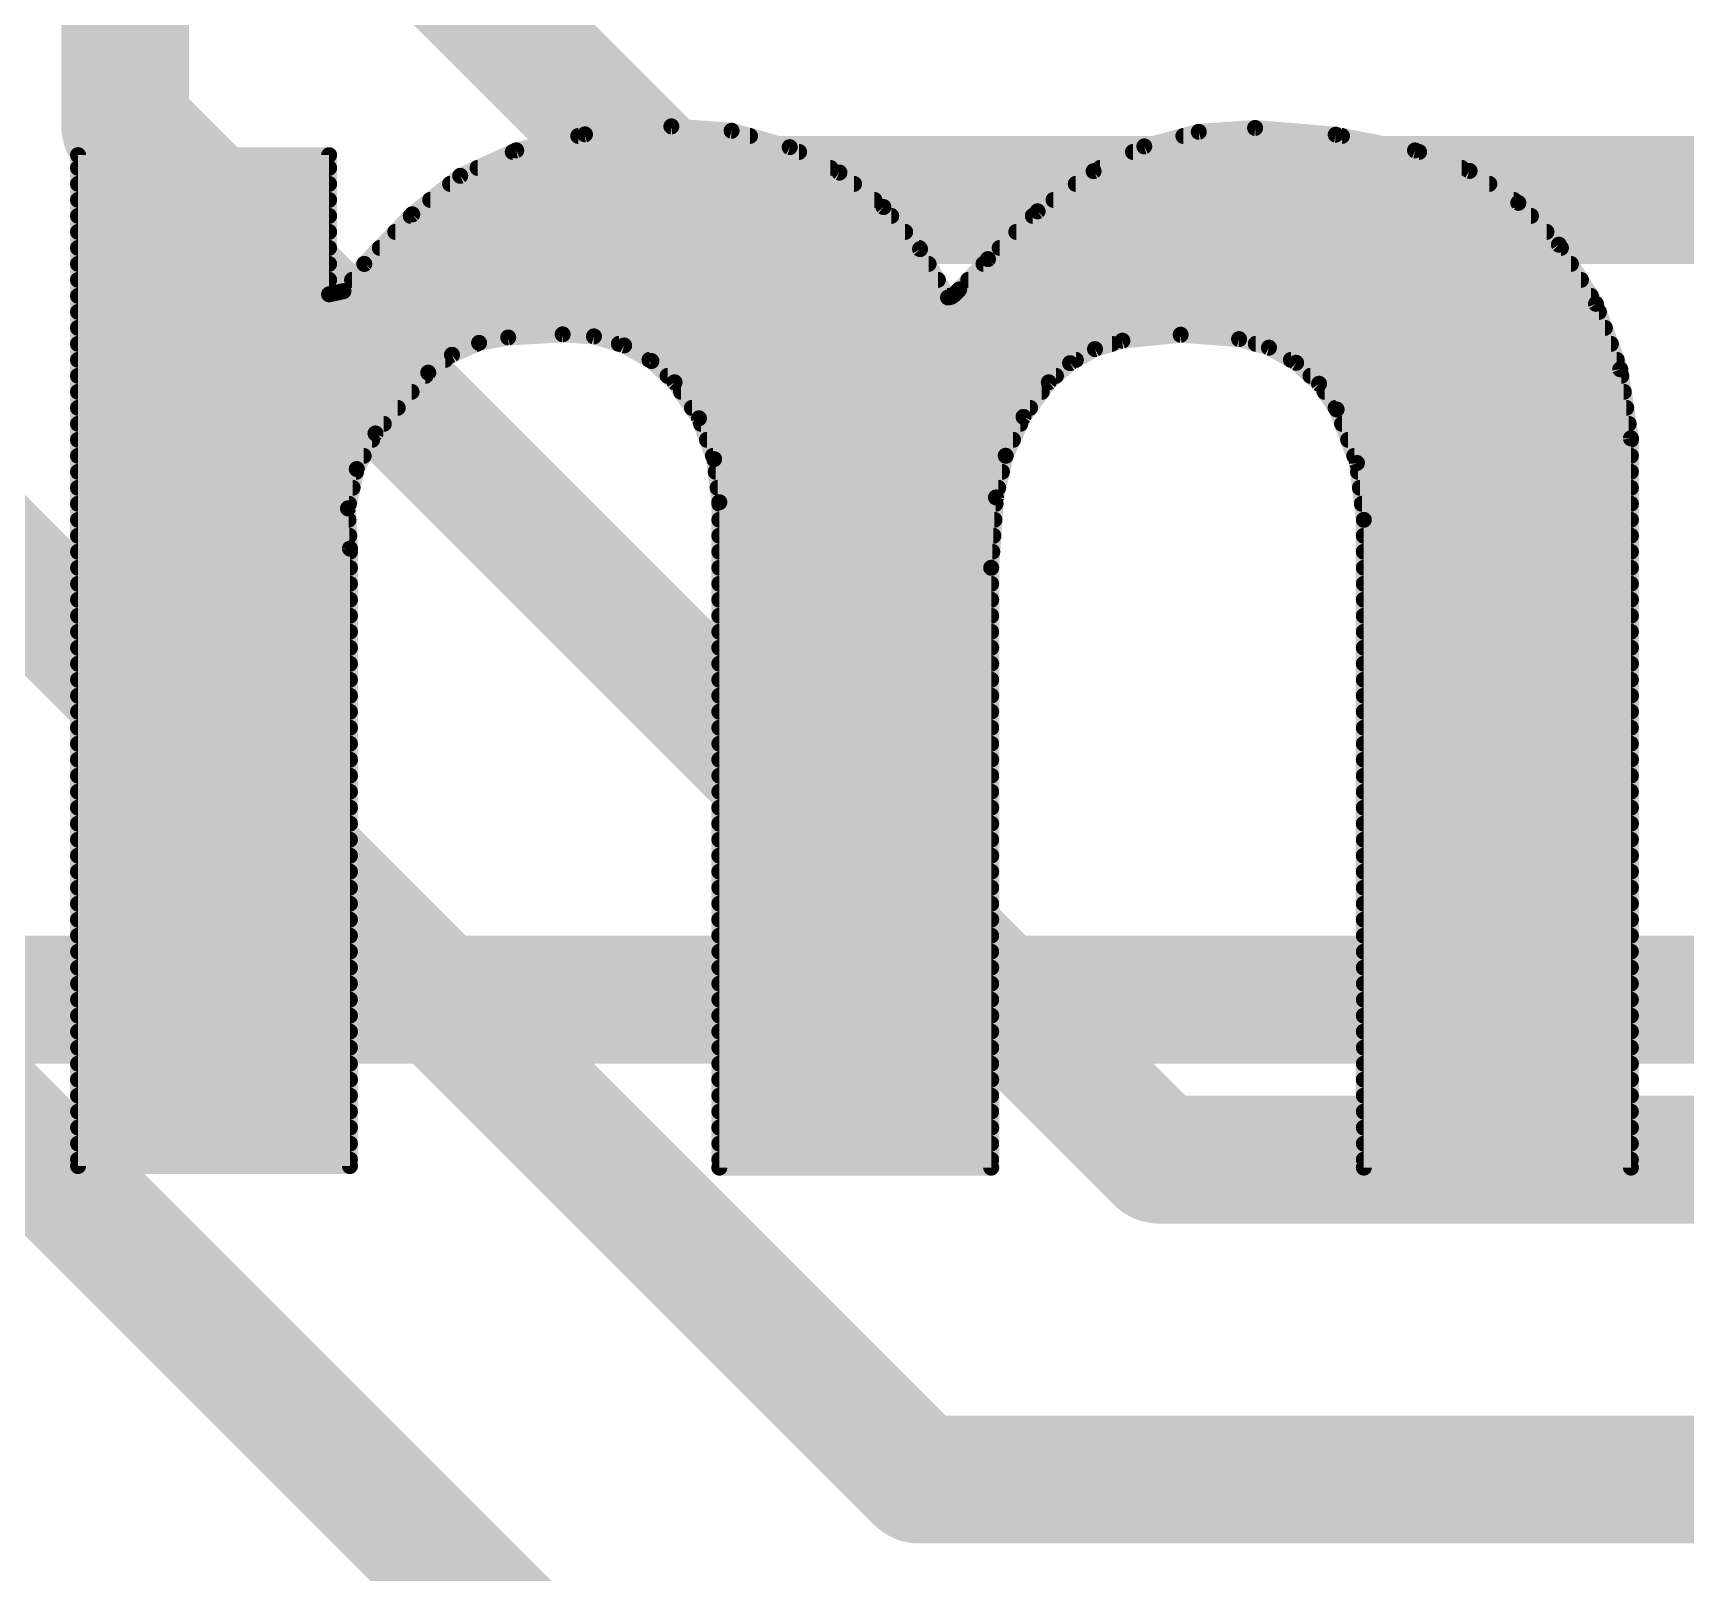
# Model space of a CAD drawing. Extents: x -25 to 82, y -26 to 60.
# Drawn here: x 21.834 to 24.459, y 1.63 to 4.075 of the extents above; entities that cross this region are included whole.
import ezdxf

# ---------------------------------------------------------------- set-up
doc = ezdxf.new("R2010")
doc.units = 0
for name, color, linetype in [('1', 12, 'CONTINUOUS'), ('16', 132, 'CONTINUOUS'), ('21', 53, 'CONTINUOUS')]:
    doc.layers.add(name, color=color, linetype=linetype)

msp = doc.modelspace()

# ---------------------------------------------------------------- linework, layer by layer
at = {"layer": '1', "const_width": 0.2032}
for points in [[(21.9798, 4.9779), (21.9798, 3.9282)], [(22.3798, 4.2902), (22.86, 3.81)], [(23.622, 2.286), (21.9798, 3.9282)], [(22.86, 3.81), (25.185, 3.81)], [(21.5798, 3.4392), (23.241, 1.778)], [(21.1798, 2.9502), (22.86, 1.27)], [(23.622, 2.286), (44.196, 2.286)], [(23.241, 1.778), (46.228, 1.778)]]:
    msp.add_lwpolyline(points, dxfattribs=at)
at = {"layer": '1', "const_width": 0.1016}
for points in [[(22.0158, 3.9641, 1), (21.9439, 3.8922)], [(21.929, 3.9282, 1), (22.0306, 3.9282)], [(22.86, 3.8608, 1), (22.86, 3.7592)], [(22.8241, 3.7741, 1), (22.8959, 3.8459)], [(23.622, 2.3368, 1), (23.622, 2.2352)], [(23.5861, 2.2501, 1), (23.6579, 2.3219)], [(23.241, 1.8288, 1), (23.241, 1.7272)], [(23.2051, 1.7421, 1), (23.2769, 1.8139)]]:
    msp.add_lwpolyline(points, format="xyb", dxfattribs=at)
at = {"layer": '16', "const_width": 0.2032}
msp.add_lwpolyline([(33.02, 2.54), (10.16, 2.54)], dxfattribs=at)
at = {"layer": '21', "const_width": 0.0254}
for points in [[(22.7101, 3.9141), (22.8473, 3.9268)], [(22.8473, 3.9268), (22.943, 3.9199)], [(22.6009, 3.8887), (22.7101, 3.9141)], [(22.6994, 3.9116), (22.9722, 3.9116)], [(22.943, 3.9199), (23.0353, 3.8938)], [(23.5984, 3.895), (23.685, 3.9182)], [(23.6605, 3.9116), (23.9124, 3.9116)], [(23.685, 3.9182), (23.7744, 3.9243)], [(23.7744, 3.9243), (23.9024, 3.9136)], [(23.9024, 3.9136), (24.0284, 3.8887)], [(21.905, 2.2758), (21.905, 3.8811)], [(21.905, 3.8811), (22.3037, 3.8811)], [(22.3037, 3.8811), (22.3037, 3.6601)], [(22.512, 3.8483), (22.6009, 3.8887)], [(22.5954, 3.8862), (23.0502, 3.8862)], [(23.0353, 3.8938), (23.1143, 3.8535)], [(23.5179, 3.8557), (23.5984, 3.895)], [(23.5804, 3.8862), (24.035, 3.8862)], [(24.0284, 3.8887), (24.115, 3.856)], [(21.905, 3.8608), (22.3037, 3.8608)], [(22.4358, 3.7871), (22.512, 3.8483)], [(22.5395, 3.8608), (23.0999, 3.8608)], [(23.1143, 3.8535), (23.1842, 3.7988)], [(23.429, 3.7919), (23.5179, 3.8557)], [(23.5283, 3.8608), (24.1024, 3.8608)], [(24.115, 3.856), (24.1925, 3.8053)], [(21.905, 3.8354), (22.3037, 3.8354)], [(22.4959, 3.8354), (23.1374, 3.8354)], [(23.4896, 3.8354), (24.1465, 3.8354)], [(21.905, 3.81), (22.3037, 3.81)], [(22.4643, 3.81), (23.1699, 3.81)], [(23.1842, 3.7988), (23.2423, 3.7319)], [(23.4542, 3.81), (24.1853, 3.81)], [(24.1925, 3.8053), (24.257, 3.7389)], [(21.905, 3.7846), (22.3037, 3.7846)], [(22.3596, 3.7084), (22.4358, 3.7871)], [(22.4334, 3.7846), (23.1965, 3.7846)], [(23.3502, 3.716), (23.429, 3.7919)], [(23.4214, 3.7846), (24.2126, 3.7846)], [(21.905, 3.7592), (22.3037, 3.7592)], [(22.4088, 3.7592), (23.2186, 3.7592)], [(23.3951, 3.7592), (24.2373, 3.7592)], [(21.905, 3.7338), (22.3037, 3.7338)], [(22.3842, 3.7338), (23.2407, 3.7338)], [(23.2423, 3.7319), (23.2867, 3.6551)], [(23.3045, 3.6678), (23.3502, 3.716)], [(23.3687, 3.7338), (24.2602, 3.7338)], [(24.257, 3.7389), (24.3158, 3.645)], [(21.905, 3.7084), (22.3037, 3.7084)], [(22.3266, 3.6652), (22.3596, 3.7084)], [(22.3596, 3.7084), (23.2559, 3.7084)], [(23.343, 3.7084), (24.2761, 3.7084)], [(21.905, 3.683), (22.3037, 3.683)], [(22.3037, 3.6601), (22.3266, 3.6652)], [(22.3402, 3.683), (23.2706, 3.683)], [(23.2954, 3.6587), (23.3045, 3.6678)], [(23.3189, 3.683), (24.292, 3.683)], [(21.905, 3.6576), (23.2853, 3.6576)], [(23.2867, 3.6551), (23.2914, 3.656)], [(23.2914, 3.656), (23.2954, 3.6587)], [(23.2938, 3.6576), (24.3079, 3.6576)], [(24.3158, 3.645), (24.3545, 3.5411)], [(21.905, 3.6322), (24.3206, 3.6322)], [(21.905, 3.6068), (24.33, 3.6068)], [(22.5882, 3.5916), (22.5419, 3.5829)], [(22.6746, 3.5966), (22.5882, 3.5916)], [(22.7244, 3.5933), (22.6746, 3.5966)], [(22.7723, 3.5789), (22.7244, 3.5933)], [(23.5636, 3.5865), (23.5201, 3.5732)], [(23.6562, 3.596), (23.5636, 3.5865)], [(23.749, 3.589), (23.6562, 3.596)], [(23.7965, 3.5755), (23.749, 3.589)], [(21.905, 3.5814), (22.5384, 3.5814)], [(22.4988, 3.564), (22.4612, 3.5357)], [(22.5419, 3.5829), (22.4988, 3.564)], [(22.764, 3.5814), (23.547, 3.5814)], [(22.8156, 3.5542), (22.7723, 3.5789)], [(23.5201, 3.5732), (23.4805, 3.5508)], [(23.7756, 3.5814), (24.3395, 3.5814)], [(23.8396, 3.5514), (23.7965, 3.5755)], [(21.905, 3.556), (22.4882, 3.556)], [(22.4612, 3.5357), (22.3774, 3.4392)], [(22.8125, 3.556), (23.4898, 3.556)], [(22.8524, 3.5204), (22.8156, 3.5542)], [(23.4805, 3.5508), (23.4467, 3.5204)], [(23.8313, 3.556), (24.3489, 3.556)], [(23.8761, 3.5181), (23.8396, 3.5514)], [(24.3545, 3.5411), (24.3713, 3.4315)], [(21.905, 3.5306), (22.4568, 3.5306)], [(21.905, 3.5052), (22.4347, 3.5052)], [(22.8413, 3.5306), (23.4581, 3.5306)], [(22.8911, 3.4632), (22.8524, 3.5204)], [(22.8627, 3.5052), (23.4356, 3.5052)], [(23.4467, 3.5204), (23.4066, 3.4655)], [(23.8624, 3.5306), (24.3561, 3.5306)], [(23.9039, 3.4773), (23.8761, 3.5181)], [(23.8849, 3.5052), (24.36, 3.5052)], [(21.905, 3.4798), (22.4127, 3.4798)], [(22.8799, 3.4798), (23.4171, 3.4798)], [(23.9022, 3.4798), (24.3639, 3.4798)], [(21.905, 3.4544), (22.3906, 3.4544)], [(22.9153, 3.3985), (22.8911, 3.4632)], [(22.8944, 3.4544), (23.4015, 3.4544)], [(23.4066, 3.4655), (23.3783, 3.4038)], [(23.9361, 3.3923), (23.9039, 3.4773)], [(23.9126, 3.4544), (24.3678, 3.4544)], [(21.905, 3.429), (22.372, 3.429)], [(22.3774, 3.4392), (22.3476, 3.3826)], [(22.9039, 3.429), (23.3899, 3.429)], [(23.9222, 3.429), (24.3713, 3.429)], [(24.3713, 3.4315), (24.3713, 2.2733)], [(21.905, 3.4036), (22.3586, 3.4036)], [(22.9134, 3.4036), (23.3783, 3.4036)], [(23.3783, 3.4038), (23.3629, 3.3376)], [(23.9319, 3.4036), (24.3713, 3.4036)], [(21.905, 3.3782), (22.3466, 3.3782)], [(22.3476, 3.3826), (22.3337, 3.3202)], [(22.9235, 3.3299), (22.9153, 3.3985)], [(22.9177, 3.3782), (23.3724, 3.3782)], [(23.9471, 3.302), (23.9361, 3.3923)], [(23.9379, 3.3782), (24.3713, 3.3782)], [(21.905, 3.3528), (22.341, 3.3528)], [(22.9208, 3.3528), (23.3664, 3.3528)], [(23.9409, 3.3528), (24.3713, 3.3528)], [(21.905, 3.3274), (22.3353, 3.3274)], [(22.9235, 2.2733), (22.9235, 3.3299)], [(22.9235, 3.3274), (23.3622, 3.3274)], [(23.3629, 3.3376), (23.3553, 3.2258)], [(23.944, 3.3274), (24.3713, 3.3274)], [(21.905, 3.302), (22.3346, 3.302)], [(22.3337, 3.3202), (22.3368, 3.2563)], [(22.9235, 3.302), (23.3605, 3.302)], [(23.9471, 2.2733), (23.9471, 3.302)], [(23.9471, 3.302), (24.3713, 3.302)], [(21.905, 3.2766), (22.3358, 3.2766)], [(22.9235, 3.2766), (23.3588, 3.2766)], [(23.9471, 3.2766), (24.3713, 3.2766)], [(21.905, 3.2512), (22.3368, 3.2512)], [(22.3368, 3.2563), (22.3368, 2.2758)], [(22.9235, 3.2512), (23.357, 3.2512)], [(23.9471, 3.2512), (24.3713, 3.2512)], [(21.905, 3.2258), (22.3368, 3.2258)], [(22.9235, 3.2258), (23.3553, 3.2258)], [(23.3553, 3.2258), (23.3553, 2.2733)], [(23.9471, 3.2258), (24.3713, 3.2258)], [(21.905, 3.2004), (22.3368, 3.2004)], [(22.9235, 3.2004), (23.3553, 3.2004)], [(23.9471, 3.2004), (24.3713, 3.2004)], [(21.905, 3.175), (22.3368, 3.175)], [(22.9235, 3.175), (23.3553, 3.175)], [(23.9471, 3.175), (24.3713, 3.175)], [(21.905, 3.1496), (22.3368, 3.1496)], [(22.9235, 3.1496), (23.3553, 3.1496)], [(23.9471, 3.1496), (24.3713, 3.1496)], [(21.905, 3.1242), (22.3368, 3.1242)], [(22.9235, 3.1242), (23.3553, 3.1242)], [(23.9471, 3.1242), (24.3713, 3.1242)], [(21.905, 3.0988), (22.3368, 3.0988)], [(22.9235, 3.0988), (23.3553, 3.0988)], [(23.9471, 3.0988), (24.3713, 3.0988)], [(21.905, 3.0734), (22.3368, 3.0734)], [(22.9235, 3.0734), (23.3553, 3.0734)], [(23.9471, 3.0734), (24.3713, 3.0734)], [(21.905, 3.048), (22.3368, 3.048)], [(22.9235, 3.048), (23.3553, 3.048)], [(23.9471, 3.048), (24.3713, 3.048)], [(21.905, 3.0226), (22.3368, 3.0226)], [(22.9235, 3.0226), (23.3553, 3.0226)], [(23.9471, 3.0226), (24.3713, 3.0226)], [(21.905, 2.9972), (22.3368, 2.9972)], [(22.9235, 2.9972), (23.3553, 2.9972)], [(23.9471, 2.9972), (24.3713, 2.9972)], [(21.905, 2.9718), (22.3368, 2.9718)], [(22.9235, 2.9718), (23.3553, 2.9718)], [(23.9471, 2.9718), (24.3713, 2.9718)], [(21.905, 2.9464), (22.3368, 2.9464)], [(22.9235, 2.9464), (23.3553, 2.9464)], [(23.9471, 2.9464), (24.3713, 2.9464)], [(21.905, 2.921), (22.3368, 2.921)], [(22.9235, 2.921), (23.3553, 2.921)], [(23.9471, 2.921), (24.3713, 2.921)], [(21.905, 2.8956), (22.3368, 2.8956)], [(22.9235, 2.8956), (23.3553, 2.8956)], [(23.9471, 2.8956), (24.3713, 2.8956)], [(21.905, 2.8702), (22.3368, 2.8702)], [(22.9235, 2.8702), (23.3553, 2.8702)], [(23.9471, 2.8702), (24.3713, 2.8702)], [(21.905, 2.8448), (22.3368, 2.8448)], [(22.9235, 2.8448), (23.3553, 2.8448)], [(23.9471, 2.8448), (24.3713, 2.8448)], [(21.905, 2.8194), (22.3368, 2.8194)], [(22.9235, 2.8194), (23.3553, 2.8194)], [(23.9471, 2.8194), (24.3713, 2.8194)], [(21.905, 2.794), (22.3368, 2.794)], [(22.9235, 2.794), (23.3553, 2.794)], [(23.9471, 2.794), (24.3713, 2.794)], [(21.905, 2.7686), (22.3368, 2.7686)], [(22.9235, 2.7686), (23.3553, 2.7686)], [(23.9471, 2.7686), (24.3713, 2.7686)], [(21.905, 2.7432), (22.3368, 2.7432)], [(21.905, 2.7178), (22.3368, 2.7178)], [(22.9235, 2.7432), (23.3553, 2.7432)], [(22.9235, 2.7178), (23.3553, 2.7178)], [(23.9471, 2.7432), (24.3713, 2.7432)], [(23.9471, 2.7178), (24.3713, 2.7178)], [(21.905, 2.6924), (22.3368, 2.6924)], [(22.9235, 2.6924), (23.3553, 2.6924)], [(23.9471, 2.6924), (24.3713, 2.6924)], [(21.905, 2.667), (22.3368, 2.667)], [(22.9235, 2.667), (23.3553, 2.667)], [(23.9471, 2.667), (24.3713, 2.667)], [(21.905, 2.6416), (22.3368, 2.6416)], [(22.9235, 2.6416), (23.3553, 2.6416)], [(23.9471, 2.6416), (24.3713, 2.6416)], [(21.905, 2.6162), (22.3368, 2.6162)], [(22.9235, 2.6162), (23.3553, 2.6162)], [(23.9471, 2.6162), (24.3713, 2.6162)], [(21.905, 2.5908), (22.3368, 2.5908)], [(22.9235, 2.5908), (23.3553, 2.5908)], [(23.9471, 2.5908), (24.3713, 2.5908)], [(21.905, 2.5654), (22.3368, 2.5654)], [(22.9235, 2.5654), (23.3553, 2.5654)], [(23.9471, 2.5654), (24.3713, 2.5654)], [(21.905, 2.54), (22.3368, 2.54)], [(22.9235, 2.54), (23.3553, 2.54)], [(23.9471, 2.54), (24.3713, 2.54)], [(21.905, 2.5146), (22.3368, 2.5146)], [(22.9235, 2.5146), (23.3553, 2.5146)], [(23.9471, 2.5146), (24.3713, 2.5146)], [(21.905, 2.4892), (22.3368, 2.4892)], [(22.9235, 2.4892), (23.3553, 2.4892)], [(23.9471, 2.4892), (24.3713, 2.4892)], [(21.905, 2.4638), (22.3368, 2.4638)], [(22.9235, 2.4638), (23.3553, 2.4638)], [(23.9471, 2.4638), (24.3713, 2.4638)], [(21.905, 2.4384), (22.3368, 2.4384)], [(22.9235, 2.4384), (23.3553, 2.4384)], [(23.9471, 2.4384), (24.3713, 2.4384)], [(21.905, 2.413), (22.3368, 2.413)], [(22.9235, 2.413), (23.3553, 2.413)], [(23.9471, 2.413), (24.3713, 2.413)], [(21.905, 2.3876), (22.3368, 2.3876)], [(22.9235, 2.3876), (23.3553, 2.3876)], [(23.9471, 2.3876), (24.3713, 2.3876)], [(21.905, 2.3622), (22.3368, 2.3622)], [(22.9235, 2.3622), (23.3553, 2.3622)], [(23.9471, 2.3622), (24.3713, 2.3622)], [(21.905, 2.3368), (22.3368, 2.3368)], [(22.9235, 2.3368), (23.3553, 2.3368)], [(23.9471, 2.3368), (24.3713, 2.3368)], [(21.905, 2.3114), (22.3368, 2.3114)], [(22.9235, 2.3114), (23.3553, 2.3114)], [(23.9471, 2.3114), (24.3713, 2.3114)], [(21.905, 2.286), (22.3368, 2.286)], [(22.3368, 2.2758), (21.905, 2.2758)], [(22.9235, 2.286), (23.3553, 2.286)], [(23.3553, 2.2733), (22.9235, 2.2733)], [(23.9471, 2.286), (24.3713, 2.286)], [(24.3713, 2.2733), (23.9471, 2.2733)]]:
    msp.add_lwpolyline(points, dxfattribs=at)
at = {"layer": '21', "const_width": 0.0127}
for points in [[(22.8478, 3.9331, 1), (22.8468, 3.9205)], [(22.8479, 3.9205, 1), (22.8467, 3.9331)], [(22.6994, 3.9179, 1), (22.6994, 3.9053)], [(22.7095, 3.9204, 1), (22.7107, 3.9078)], [(22.7115, 3.9079, 1), (22.7087, 3.9203)], [(22.9447, 3.926, 1), (22.9413, 3.9137)], [(22.9425, 3.9135, 1), (22.9434, 3.9262)], [(22.9722, 3.9053, 1), (22.9722, 3.9179)], [(23.6605, 3.9179, 1), (23.6605, 3.9053)], [(23.6846, 3.9245, 1), (23.6854, 3.9118)], [(23.6866, 3.912, 1), (23.6834, 3.9243)], [(23.7749, 3.9306, 1), (23.7739, 3.918)], [(23.7748, 3.918, 1), (23.774, 3.9306)], [(23.9036, 3.9198, 1), (23.9012, 3.9074)], [(23.9019, 3.9073, 1), (23.9029, 3.9199)], [(23.9124, 3.9053, 1), (23.9124, 3.9179)], [(21.9114, 3.8811, 1), (21.8986, 3.8811)], [(21.905, 3.8874, 1), (21.905, 3.8748)], [(22.3101, 3.8811, 1), (22.2974, 3.8811)], [(22.3037, 3.8748, 1), (22.3037, 3.8874)], [(22.5954, 3.8925, 1), (22.5954, 3.8799)], [(22.5995, 3.8949, 1), (22.6023, 3.8825)], [(22.6035, 3.8829, 1), (22.5983, 3.8945)], [(23.0382, 3.8995, 1), (23.0324, 3.8881)], [(23.0336, 3.8877, 1), (23.037, 3.8999)], [(23.0502, 3.8799, 1), (23.0502, 3.8925)], [(23.5804, 3.8925, 1), (23.5804, 3.8799)], [(23.5968, 3.9011, 1), (23.6001, 3.8889)], [(23.6012, 3.8893, 1), (23.5956, 3.9007)], [(24.0306, 3.8946, 1), (24.0262, 3.8828)], [(24.0272, 3.8825, 1), (24.0296, 3.8949)], [(24.035, 3.8799, 1), (24.035, 3.8925)], [(21.905, 3.8672, 1), (21.905, 3.8545)], [(22.3037, 3.8545, 1), (22.3037, 3.8672)], [(22.5093, 3.854, 1), (22.5146, 3.8425)], [(22.5159, 3.8433, 1), (22.508, 3.8532)], [(22.5395, 3.8672, 1), (22.5395, 3.8545)], [(23.0999, 3.8545, 1), (23.0999, 3.8672)], [(23.1182, 3.8585, 1), (23.1104, 3.8485)], [(23.1114, 3.8478, 1), (23.1172, 3.8591)], [(23.5151, 3.8614, 1), (23.5207, 3.85)], [(23.5216, 3.8505, 1), (23.5142, 3.8609)], [(23.5283, 3.8672, 1), (23.5283, 3.8545)], [(24.1024, 3.8545, 1), (24.1024, 3.8672)], [(24.1185, 3.8614, 1), (24.1116, 3.8507)], [(24.1128, 3.8501, 1), (24.1173, 3.862)], [(21.905, 3.8418, 1), (21.905, 3.8291)], [(22.3037, 3.8291, 1), (22.3037, 3.8418)], [(22.4959, 3.8418, 1), (22.4959, 3.8291)], [(23.1374, 3.8291, 1), (23.1374, 3.8418)], [(23.4896, 3.8418, 1), (23.4896, 3.8291)], [(24.1465, 3.8291, 1), (24.1465, 3.8418)], [(21.905, 3.8163, 1), (21.905, 3.8037)], [(22.3037, 3.8037, 1), (22.3037, 3.8163)], [(22.4643, 3.8163, 1), (22.4643, 3.8037)], [(23.1699, 3.8037, 1), (23.1699, 3.8163)], [(23.1889, 3.803, 1), (23.1794, 3.7947)], [(23.1802, 3.7938, 1), (23.1881, 3.8038)], [(23.4542, 3.8163, 1), (23.4542, 3.8037)], [(24.1853, 3.8037, 1), (24.1853, 3.8163)], [(24.197, 3.8097, 1), (24.1879, 3.8009)], [(24.189, 3.8, 1), (24.196, 3.8106)], [(21.905, 3.791, 1), (21.905, 3.7783)], [(22.3037, 3.7783, 1), (22.3037, 3.791)], [(22.4334, 3.791, 1), (22.4334, 3.7783)], [(22.4318, 3.7921, 1), (22.4398, 3.7821)], [(22.4404, 3.7827, 1), (22.4312, 3.7915)], [(23.1965, 3.7783, 1), (23.1965, 3.791)], [(23.4214, 3.791, 1), (23.4214, 3.7783)], [(23.4253, 3.7971, 1), (23.4327, 3.7867)], [(23.4334, 3.7873, 1), (23.4246, 3.7965)], [(24.2126, 3.7783, 1), (24.2126, 3.791)], [(21.905, 3.7656, 1), (21.905, 3.7529)], [(22.3037, 3.7529, 1), (22.3037, 3.7656)], [(22.4088, 3.7656, 1), (22.4088, 3.7529)], [(23.2186, 3.7529, 1), (23.2186, 3.7656)], [(23.3951, 3.7656, 1), (23.3951, 3.7529)], [(24.2373, 3.7529, 1), (24.2373, 3.7656)], [(21.905, 3.7401, 1), (21.905, 3.7275)], [(22.3037, 3.7275, 1), (22.3037, 3.7401)], [(22.3842, 3.7401, 1), (22.3842, 3.7275)], [(23.2478, 3.7351, 1), (23.2368, 3.7287)], [(23.2375, 3.7277, 1), (23.2471, 3.7361)], [(23.2407, 3.7275, 1), (23.2407, 3.7401)], [(23.3548, 3.7116, 1), (23.3456, 3.7204)], [(23.3687, 3.7401, 1), (23.3687, 3.7275)], [(24.2624, 3.7423, 1), (24.2516, 3.7355)], [(24.2524, 3.7345, 1), (24.2616, 3.7433)], [(24.2602, 3.7275, 1), (24.2602, 3.7401)], [(21.905, 3.7147, 1), (21.905, 3.7021)], [(22.3037, 3.7021, 1), (22.3037, 3.7147)], [(22.3596, 3.7147, 1), (22.3596, 3.7021)], [(22.355, 3.7128, 1), (22.3642, 3.704)], [(22.3646, 3.7045, 1), (22.3546, 3.7123)], [(23.2559, 3.7021, 1), (23.2559, 3.7147)], [(23.343, 3.7147, 1), (23.343, 3.7021)], [(23.3458, 3.7206, 1), (23.3546, 3.7114)], [(24.2761, 3.7021, 1), (24.2761, 3.7147)], [(21.905, 3.6894, 1), (21.905, 3.6767)], [(22.3037, 3.6767, 1), (22.3037, 3.6894)], [(22.3216, 3.6691, 1), (22.3316, 3.6613)], [(22.328, 3.659, 1), (22.3252, 3.6714)], [(22.3402, 3.6894, 1), (22.3402, 3.6767)], [(23.2706, 3.6767, 1), (23.2706, 3.6894)], [(23.2999, 3.6722, 1), (23.3091, 3.6634)], [(23.309, 3.6633, 1), (23.3, 3.6723)], [(23.3189, 3.6894, 1), (23.3189, 3.6767)], [(24.292, 3.6767, 1), (24.292, 3.6894)], [(21.905, 3.6639, 1), (21.905, 3.6513)], [(22.3023, 3.6663, 1), (22.3051, 3.6539)], [(22.2974, 3.6601, 1), (22.3101, 3.6601)], [(23.2855, 3.6613, 1), (23.2879, 3.6489)], [(23.2812, 3.6519, 1), (23.2922, 3.6583)], [(23.2879, 3.6613, 1), (23.295, 3.6508)], [(23.2853, 3.6513, 1), (23.2853, 3.6639)], [(23.2938, 3.6639, 1), (23.2938, 3.6513)], [(23.2909, 3.6632, 1), (23.2999, 3.6542)], [(23.2926, 3.6498, 1), (23.2902, 3.6623)], [(23.2989, 3.6534, 1), (23.2919, 3.664)], [(24.3079, 3.6513, 1), (24.3079, 3.6639)], [(24.3218, 3.6472, 1), (24.3099, 3.6427)], [(24.3105, 3.6416, 1), (24.3212, 3.6483)], [(21.905, 3.6385, 1), (21.905, 3.6259)], [(24.3206, 3.6259, 1), (24.3206, 3.6385)], [(21.905, 3.6132, 1), (21.905, 3.6005)], [(22.5878, 3.5979, 1), (22.5886, 3.5853)], [(22.5894, 3.5854, 1), (22.587, 3.5978)], [(22.675, 3.6029, 1), (22.6742, 3.5903)], [(22.675, 3.5903, 1), (22.6742, 3.6029)], [(22.7263, 3.5994, 1), (22.7226, 3.5872)], [(22.724, 3.587, 1), (22.7248, 3.5996)], [(23.563, 3.5928, 1), (23.5642, 3.5802)], [(23.5655, 3.5804, 1), (23.5617, 3.5926)], [(23.6567, 3.6023, 1), (23.6557, 3.5896)], [(23.6568, 3.5896, 1), (23.6555, 3.6023)], [(23.7507, 3.5951, 1), (23.7473, 3.5829)], [(23.7485, 3.5827, 1), (23.7495, 3.5953)], [(24.33, 3.6005, 1), (24.33, 3.6132)], [(21.905, 3.5878, 1), (21.905, 3.5751)], [(22.4963, 3.5698, 1), (22.5014, 3.5582)], [(22.5027, 3.5589, 1), (22.495, 3.5691)], [(22.5408, 3.5892, 1), (22.5431, 3.5767)], [(22.5384, 3.5751, 1), (22.5384, 3.5878)], [(22.5445, 3.5771, 1), (22.5394, 3.5888)], [(22.764, 3.5878, 1), (22.764, 3.5751)], [(22.7754, 3.5844, 1), (22.7691, 3.5734)], [(22.7704, 3.5728, 1), (22.7741, 3.585)], [(23.5183, 3.5792, 1), (23.522, 3.5671)], [(23.5232, 3.5676, 1), (23.517, 3.5787)], [(23.547, 3.5751, 1), (23.547, 3.5878)], [(23.7756, 3.5878, 1), (23.7756, 3.5751)], [(23.7996, 3.581, 1), (23.7934, 3.5699)], [(23.7947, 3.5693, 1), (23.7982, 3.5816)], [(24.3395, 3.5751, 1), (24.3395, 3.5878)], [(21.905, 3.5623, 1), (21.905, 3.5497)], [(22.4574, 3.5408, 1), (22.465, 3.5306)], [(22.466, 3.5315, 1), (22.4564, 3.5399)], [(22.4882, 3.5497, 1), (22.4882, 3.5623)], [(22.8125, 3.5623, 1), (22.8125, 3.5497)], [(22.8199, 3.5589, 1), (22.8113, 3.5495)], [(22.8125, 3.5487, 1), (22.8188, 3.5597)], [(23.4774, 3.5563, 1), (23.4837, 3.5453)], [(23.4848, 3.5461, 1), (23.4763, 3.5555)], [(23.4898, 3.5497, 1), (23.4898, 3.5623)], [(23.8313, 3.5623, 1), (23.8313, 3.5497)], [(23.8439, 3.5561, 1), (23.8353, 3.5467)], [(23.8365, 3.5458, 1), (23.8427, 3.5569)], [(24.3607, 3.542, 1), (24.3482, 3.5401)], [(24.3485, 3.5388, 1), (24.3604, 3.5433)], [(24.3489, 3.5497, 1), (24.3489, 3.5623)], [(21.905, 3.537, 1), (21.905, 3.5243)], [(21.905, 3.5116, 1), (21.905, 3.4989)], [(22.4347, 3.4989, 1), (22.4347, 3.5116)], [(22.4568, 3.5243, 1), (22.4568, 3.537)], [(22.8413, 3.537, 1), (22.8413, 3.5243)], [(22.8577, 3.524, 1), (22.8471, 3.5168)], [(22.8481, 3.5157, 1), (22.8567, 3.5251)], [(22.8627, 3.5116, 1), (22.8627, 3.4989)], [(23.4356, 3.4989, 1), (23.4356, 3.5116)], [(23.4425, 3.5251, 1), (23.4509, 3.5157)], [(23.4518, 3.5167, 1), (23.4416, 3.5241)], [(23.4581, 3.5243, 1), (23.4581, 3.537)], [(23.8624, 3.537, 1), (23.8624, 3.5243)], [(23.8813, 3.5217, 1), (23.8708, 3.5145)], [(23.8718, 3.5134, 1), (23.8803, 3.5228)], [(23.8849, 3.5116, 1), (23.8849, 3.4989)], [(24.3561, 3.5243, 1), (24.3561, 3.537)], [(24.36, 3.4989, 1), (24.36, 3.5116)], [(21.905, 3.4861, 1), (21.905, 3.4735)], [(22.4127, 3.4735, 1), (22.4127, 3.4861)], [(22.8799, 3.4861, 1), (22.8799, 3.4735)], [(23.4171, 3.4735, 1), (23.4171, 3.4861)], [(23.9022, 3.4861, 1), (23.9022, 3.4735)], [(24.3639, 3.4735, 1), (24.3639, 3.4861)], [(21.905, 3.4607, 1), (21.905, 3.4481)], [(22.3906, 3.4481, 1), (22.3906, 3.4607)], [(22.8971, 3.4654, 1), (22.8852, 3.461)], [(22.8859, 3.4596, 1), (22.8964, 3.4668)], [(22.8944, 3.4607, 1), (22.8944, 3.4481)], [(23.4015, 3.4693, 1), (23.4118, 3.4618)], [(23.4124, 3.4629, 1), (23.4009, 3.4682)], [(23.4015, 3.4481, 1), (23.4015, 3.4607)], [(23.9098, 3.4796, 1), (23.898, 3.475)], [(23.8987, 3.4737, 1), (23.9091, 3.4809)], [(23.9126, 3.4607, 1), (23.9126, 3.4481)], [(24.3678, 3.4481, 1), (24.3678, 3.4607)], [(21.905, 3.4354, 1), (21.905, 3.4227)], [(22.3726, 3.4434, 1), (22.3822, 3.435)], [(22.383, 3.4362, 1), (22.3718, 3.4422)], [(22.372, 3.4227, 1), (22.372, 3.4354)], [(22.9039, 3.4354, 1), (22.9039, 3.4227)], [(23.3899, 3.4227, 1), (23.3899, 3.4354)], [(23.9222, 3.4354, 1), (23.9222, 3.4227)], [(24.3777, 3.4315, 1), (24.365, 3.4315)], [(24.3713, 3.4227, 1), (24.3713, 3.4354)], [(21.905, 3.4099, 1), (21.905, 3.3973)], [(22.3586, 3.3973, 1), (22.3586, 3.4099)], [(22.9134, 3.4099, 1), (22.9134, 3.3973)], [(23.3845, 3.4023, 1), (23.3721, 3.4052)], [(23.3783, 3.3973, 1), (23.3783, 3.4099)], [(23.9319, 3.4099, 1), (23.9319, 3.3973)], [(24.365, 3.4305, 1), (24.3776, 3.4325)], [(24.3713, 3.3973, 1), (24.3713, 3.4099)], [(21.905, 3.3845, 1), (21.905, 3.3719)], [(22.342, 3.3856, 1), (22.3532, 3.3797)], [(22.3538, 3.3812, 1), (22.3414, 3.384)], [(22.3466, 3.3719, 1), (22.3466, 3.3845)], [(22.9216, 3.3992, 1), (22.909, 3.3977)], [(22.9093, 3.3963, 1), (22.9212, 3.4007)], [(22.9177, 3.3845, 1), (22.9177, 3.3719)], [(23.3726, 3.4064, 1), (23.3841, 3.4011)], [(23.3724, 3.3719, 1), (23.3724, 3.3845)], [(23.9425, 3.393, 1), (23.9298, 3.3915)], [(23.9302, 3.39, 1), (23.9421, 3.3945)], [(23.9379, 3.3845, 1), (23.9379, 3.3719)], [(24.3713, 3.3719, 1), (24.3713, 3.3845)], [(21.905, 3.3592, 1), (21.905, 3.3465)], [(22.341, 3.3465, 1), (22.341, 3.3592)], [(22.9208, 3.3592, 1), (22.9208, 3.3465)], [(23.3664, 3.3465, 1), (23.3664, 3.3592)], [(23.9409, 3.3592, 1), (23.9409, 3.3465)], [(24.3713, 3.3465, 1), (24.3713, 3.3592)], [(21.905, 3.3338, 1), (21.905, 3.3211)], [(22.3353, 3.3211, 1), (22.3353, 3.3338)], [(22.9299, 3.3299, 1), (22.9171, 3.3299)], [(22.9235, 3.3338, 1), (22.9235, 3.3211)], [(22.9172, 3.3291, 1), (22.9298, 3.3307)], [(23.3692, 3.3372, 1), (23.3566, 3.338)], [(23.3567, 3.339, 1), (23.3691, 3.3362)], [(23.3622, 3.3211, 1), (23.3622, 3.3338)], [(23.944, 3.3338, 1), (23.944, 3.3211)], [(24.3713, 3.3211, 1), (24.3713, 3.3338)], [(21.905, 3.3083, 1), (21.905, 3.2957)], [(22.3401, 3.3205, 1), (22.3274, 3.3199)], [(22.3275, 3.3216, 1), (22.3399, 3.3188)], [(22.3346, 3.2957, 1), (22.3346, 3.3083)], [(22.9235, 3.3083, 1), (22.9235, 3.2957)], [(23.3605, 3.2957, 1), (23.3605, 3.3083)], [(23.9471, 3.3083, 1), (23.9471, 3.2957)], [(23.9408, 3.3012, 1), (23.9534, 3.3028)], [(23.9535, 3.302, 1), (23.9408, 3.302)], [(24.3713, 3.2957, 1), (24.3713, 3.3083)], [(21.905, 3.283, 1), (21.905, 3.2703)], [(22.3358, 3.2703, 1), (22.3358, 3.283)], [(22.9235, 3.283, 1), (22.9235, 3.2703)], [(23.3588, 3.2703, 1), (23.3588, 3.283)], [(23.9471, 3.283, 1), (23.9471, 3.2703)], [(24.3713, 3.2703, 1), (24.3713, 3.283)], [(21.905, 3.2576, 1), (21.905, 3.2449)], [(22.3432, 3.2563, 1), (22.3304, 3.2563)], [(22.3305, 3.256, 1), (22.3431, 3.2566)], [(22.3368, 3.2449, 1), (22.3368, 3.2576)], [(22.9235, 3.2576, 1), (22.9235, 3.2449)], [(23.357, 3.2449, 1), (23.357, 3.2576)], [(23.9471, 3.2576, 1), (23.9471, 3.2449)], [(24.3713, 3.2449, 1), (24.3713, 3.2576)], [(21.905, 3.2321, 1), (21.905, 3.2195)], [(22.3368, 3.2195, 1), (22.3368, 3.2321)], [(22.9235, 3.2321, 1), (22.9235, 3.2195)], [(23.3617, 3.2258, 1), (23.3489, 3.2258)], [(23.349, 3.2262, 1), (23.3616, 3.2254)], [(23.3553, 3.2195, 1), (23.3553, 3.2321)], [(23.9471, 3.2321, 1), (23.9471, 3.2195)], [(24.3713, 3.2195, 1), (24.3713, 3.2321)], [(21.905, 3.2067, 1), (21.905, 3.1941)], [(22.3368, 3.1941, 1), (22.3368, 3.2067)], [(22.9235, 3.2067, 1), (22.9235, 3.1941)], [(23.3553, 3.1941, 1), (23.3553, 3.2067)], [(23.9471, 3.2067, 1), (23.9471, 3.1941)], [(24.3713, 3.1941, 1), (24.3713, 3.2067)], [(21.905, 3.1814, 1), (21.905, 3.1687)], [(22.3368, 3.1687, 1), (22.3368, 3.1814)], [(22.9235, 3.1814, 1), (22.9235, 3.1687)], [(23.3553, 3.1687, 1), (23.3553, 3.1814)], [(23.9471, 3.1814, 1), (23.9471, 3.1687)], [(24.3713, 3.1687, 1), (24.3713, 3.1814)], [(21.905, 3.1559, 1), (21.905, 3.1433)], [(22.3368, 3.1433, 1), (22.3368, 3.1559)], [(22.9235, 3.1559, 1), (22.9235, 3.1433)], [(23.3553, 3.1433, 1), (23.3553, 3.1559)], [(23.9471, 3.1559, 1), (23.9471, 3.1433)], [(24.3713, 3.1433, 1), (24.3713, 3.1559)], [(21.905, 3.1305, 1), (21.905, 3.1179)], [(22.3368, 3.1179, 1), (22.3368, 3.1305)], [(22.9235, 3.1305, 1), (22.9235, 3.1179)], [(23.3553, 3.1179, 1), (23.3553, 3.1305)], [(23.9471, 3.1305, 1), (23.9471, 3.1179)], [(24.3713, 3.1179, 1), (24.3713, 3.1305)], [(21.905, 3.1052, 1), (21.905, 3.0925)], [(22.3368, 3.0925, 1), (22.3368, 3.1052)], [(22.9235, 3.1052, 1), (22.9235, 3.0925)], [(23.3553, 3.0925, 1), (23.3553, 3.1052)], [(23.9471, 3.1052, 1), (23.9471, 3.0925)], [(24.3713, 3.0925, 1), (24.3713, 3.1052)], [(21.905, 3.0798, 1), (21.905, 3.0671)], [(22.3368, 3.0671, 1), (22.3368, 3.0798)], [(22.9235, 3.0798, 1), (22.9235, 3.0671)], [(23.3553, 3.0671, 1), (23.3553, 3.0798)], [(23.9471, 3.0798, 1), (23.9471, 3.0671)], [(24.3713, 3.0671, 1), (24.3713, 3.0798)], [(21.905, 3.0543, 1), (21.905, 3.0417)], [(22.3368, 3.0417, 1), (22.3368, 3.0543)], [(22.9235, 3.0543, 1), (22.9235, 3.0417)], [(23.3553, 3.0417, 1), (23.3553, 3.0543)], [(23.9471, 3.0543, 1), (23.9471, 3.0417)], [(24.3713, 3.0417, 1), (24.3713, 3.0543)], [(21.905, 3.029, 1), (21.905, 3.0163)], [(22.3368, 3.0163, 1), (22.3368, 3.029)], [(22.9235, 3.029, 1), (22.9235, 3.0163)], [(23.3553, 3.0163, 1), (23.3553, 3.029)], [(23.9471, 3.029, 1), (23.9471, 3.0163)], [(24.3713, 3.0163, 1), (24.3713, 3.029)], [(21.905, 3.0036, 1), (21.905, 2.9909)], [(22.3368, 2.9909, 1), (22.3368, 3.0036)], [(22.9235, 3.0036, 1), (22.9235, 2.9909)], [(23.3553, 2.9909, 1), (23.3553, 3.0036)], [(23.9471, 3.0036, 1), (23.9471, 2.9909)], [(24.3713, 2.9909, 1), (24.3713, 3.0036)], [(21.905, 2.9781, 1), (21.905, 2.9655)], [(22.3368, 2.9655, 1), (22.3368, 2.9781)], [(22.9235, 2.9781, 1), (22.9235, 2.9655)], [(23.3553, 2.9655, 1), (23.3553, 2.9781)], [(23.9471, 2.9781, 1), (23.9471, 2.9655)], [(24.3713, 2.9655, 1), (24.3713, 2.9781)], [(21.905, 2.9527, 1), (21.905, 2.9401)], [(22.3368, 2.9401, 1), (22.3368, 2.9527)], [(22.9235, 2.9527, 1), (22.9235, 2.9401)], [(23.3553, 2.9401, 1), (23.3553, 2.9527)], [(23.9471, 2.9527, 1), (23.9471, 2.9401)], [(24.3713, 2.9401, 1), (24.3713, 2.9527)], [(21.905, 2.9274, 1), (21.905, 2.9147)], [(22.3368, 2.9147, 1), (22.3368, 2.9274)], [(22.9235, 2.9274, 1), (22.9235, 2.9147)], [(23.3553, 2.9147, 1), (23.3553, 2.9274)], [(23.9471, 2.9274, 1), (23.9471, 2.9147)], [(24.3713, 2.9147, 1), (24.3713, 2.9274)], [(21.905, 2.9019, 1), (21.905, 2.8893)], [(22.3368, 2.8893, 1), (22.3368, 2.9019)], [(22.9235, 2.9019, 1), (22.9235, 2.8893)], [(23.3553, 2.8893, 1), (23.3553, 2.9019)], [(23.9471, 2.9019, 1), (23.9471, 2.8893)], [(24.3713, 2.8893, 1), (24.3713, 2.9019)], [(21.905, 2.8765, 1), (21.905, 2.8639)], [(22.3368, 2.8639, 1), (22.3368, 2.8765)], [(22.9235, 2.8765, 1), (22.9235, 2.8639)], [(23.3553, 2.8639, 1), (23.3553, 2.8765)], [(23.9471, 2.8765, 1), (23.9471, 2.8639)], [(24.3713, 2.8639, 1), (24.3713, 2.8765)], [(21.905, 2.8512, 1), (21.905, 2.8385)], [(22.3368, 2.8385, 1), (22.3368, 2.8512)], [(22.9235, 2.8512, 1), (22.9235, 2.8385)], [(23.3553, 2.8385, 1), (23.3553, 2.8512)], [(23.9471, 2.8512, 1), (23.9471, 2.8385)], [(24.3713, 2.8385, 1), (24.3713, 2.8512)], [(21.905, 2.8258, 1), (21.905, 2.8131)], [(22.3368, 2.8131, 1), (22.3368, 2.8258)], [(22.9235, 2.8258, 1), (22.9235, 2.8131)], [(23.3553, 2.8131, 1), (23.3553, 2.8258)], [(23.9471, 2.8258, 1), (23.9471, 2.8131)], [(24.3713, 2.8131, 1), (24.3713, 2.8258)], [(21.905, 2.8003, 1), (21.905, 2.7877)], [(22.3368, 2.7877, 1), (22.3368, 2.8003)], [(22.9235, 2.8003, 1), (22.9235, 2.7877)], [(23.3553, 2.7877, 1), (23.3553, 2.8003)], [(23.9471, 2.8003, 1), (23.9471, 2.7877)], [(24.3713, 2.7877, 1), (24.3713, 2.8003)], [(21.905, 2.775, 1), (21.905, 2.7623)], [(22.3368, 2.7623, 1), (22.3368, 2.775)], [(22.9235, 2.775, 1), (22.9235, 2.7623)], [(23.3553, 2.7623, 1), (23.3553, 2.775)], [(23.9471, 2.775, 1), (23.9471, 2.7623)], [(24.3713, 2.7623, 1), (24.3713, 2.775)], [(21.905, 2.7496, 1), (21.905, 2.7369)], [(21.905, 2.7241, 1), (21.905, 2.7115)], [(22.3368, 2.7369, 1), (22.3368, 2.7496)], [(22.3368, 2.7115, 1), (22.3368, 2.7241)], [(22.9235, 2.7496, 1), (22.9235, 2.7369)], [(22.9235, 2.7241, 1), (22.9235, 2.7115)], [(23.3553, 2.7369, 1), (23.3553, 2.7496)], [(23.3553, 2.7115, 1), (23.3553, 2.7241)], [(23.9471, 2.7496, 1), (23.9471, 2.7369)], [(23.9471, 2.7241, 1), (23.9471, 2.7115)], [(24.3713, 2.7369, 1), (24.3713, 2.7496)], [(24.3713, 2.7115, 1), (24.3713, 2.7241)], [(21.905, 2.6987, 1), (21.905, 2.6861)], [(22.3368, 2.6861, 1), (22.3368, 2.6987)], [(22.9235, 2.6987, 1), (22.9235, 2.6861)], [(23.3553, 2.6861, 1), (23.3553, 2.6987)], [(23.9471, 2.6987, 1), (23.9471, 2.6861)], [(24.3713, 2.6861, 1), (24.3713, 2.6987)], [(21.905, 2.6734, 1), (21.905, 2.6607)], [(22.3368, 2.6607, 1), (22.3368, 2.6734)], [(22.9235, 2.6734, 1), (22.9235, 2.6607)], [(23.3553, 2.6607, 1), (23.3553, 2.6734)], [(23.9471, 2.6734, 1), (23.9471, 2.6607)], [(24.3713, 2.6607, 1), (24.3713, 2.6734)], [(21.905, 2.6479, 1), (21.905, 2.6353)], [(22.3368, 2.6353, 1), (22.3368, 2.6479)], [(22.9235, 2.6479, 1), (22.9235, 2.6353)], [(23.3553, 2.6353, 1), (23.3553, 2.6479)], [(23.9471, 2.6479, 1), (23.9471, 2.6353)], [(24.3713, 2.6353, 1), (24.3713, 2.6479)], [(21.905, 2.6225, 1), (21.905, 2.6099)], [(22.3368, 2.6099, 1), (22.3368, 2.6225)], [(22.9235, 2.6225, 1), (22.9235, 2.6099)], [(23.3553, 2.6099, 1), (23.3553, 2.6225)], [(23.9471, 2.6225, 1), (23.9471, 2.6099)], [(24.3713, 2.6099, 1), (24.3713, 2.6225)], [(21.905, 2.5972, 1), (21.905, 2.5845)], [(22.3368, 2.5845, 1), (22.3368, 2.5972)], [(22.9235, 2.5972, 1), (22.9235, 2.5845)], [(23.3553, 2.5845, 1), (23.3553, 2.5972)], [(23.9471, 2.5972, 1), (23.9471, 2.5845)], [(24.3713, 2.5845, 1), (24.3713, 2.5972)], [(21.905, 2.5717, 1), (21.905, 2.5591)], [(22.3368, 2.5591, 1), (22.3368, 2.5717)], [(22.9235, 2.5717, 1), (22.9235, 2.5591)], [(23.3553, 2.5591, 1), (23.3553, 2.5717)], [(23.9471, 2.5717, 1), (23.9471, 2.5591)], [(24.3713, 2.5591, 1), (24.3713, 2.5717)], [(21.905, 2.5463, 1), (21.905, 2.5337)], [(22.3368, 2.5337, 1), (22.3368, 2.5463)], [(22.9235, 2.5463, 1), (22.9235, 2.5337)], [(23.3553, 2.5337, 1), (23.3553, 2.5463)], [(23.9471, 2.5463, 1), (23.9471, 2.5337)], [(24.3713, 2.5337, 1), (24.3713, 2.5463)], [(21.905, 2.521, 1), (21.905, 2.5083)], [(22.3368, 2.5083, 1), (22.3368, 2.521)], [(22.9235, 2.521, 1), (22.9235, 2.5083)], [(23.3553, 2.5083, 1), (23.3553, 2.521)], [(23.9471, 2.521, 1), (23.9471, 2.5083)], [(24.3713, 2.5083, 1), (24.3713, 2.521)], [(21.905, 2.4956, 1), (21.905, 2.4829)], [(22.3368, 2.4829, 1), (22.3368, 2.4956)], [(22.9235, 2.4956, 1), (22.9235, 2.4829)], [(23.3553, 2.4829, 1), (23.3553, 2.4956)], [(23.9471, 2.4956, 1), (23.9471, 2.4829)], [(24.3713, 2.4829, 1), (24.3713, 2.4956)], [(21.905, 2.4701, 1), (21.905, 2.4575)], [(22.3368, 2.4575, 1), (22.3368, 2.4701)], [(22.9235, 2.4701, 1), (22.9235, 2.4575)], [(23.3553, 2.4575, 1), (23.3553, 2.4701)], [(23.9471, 2.4701, 1), (23.9471, 2.4575)], [(24.3713, 2.4575, 1), (24.3713, 2.4701)], [(21.905, 2.4447, 1), (21.905, 2.4321)], [(22.3368, 2.4321, 1), (22.3368, 2.4447)], [(22.9235, 2.4447, 1), (22.9235, 2.4321)], [(23.3553, 2.4321, 1), (23.3553, 2.4447)], [(23.9471, 2.4447, 1), (23.9471, 2.4321)], [(24.3713, 2.4321, 1), (24.3713, 2.4447)], [(21.905, 2.4194, 1), (21.905, 2.4067)], [(22.3368, 2.4067, 1), (22.3368, 2.4194)], [(22.9235, 2.4194, 1), (22.9235, 2.4067)], [(23.3553, 2.4067, 1), (23.3553, 2.4194)], [(23.9471, 2.4194, 1), (23.9471, 2.4067)], [(24.3713, 2.4067, 1), (24.3713, 2.4194)], [(21.905, 2.3939, 1), (21.905, 2.3813)], [(22.3368, 2.3813, 1), (22.3368, 2.3939)], [(22.9235, 2.3939, 1), (22.9235, 2.3813)], [(23.3553, 2.3813, 1), (23.3553, 2.3939)], [(23.9471, 2.3939, 1), (23.9471, 2.3813)], [(24.3713, 2.3813, 1), (24.3713, 2.3939)], [(21.905, 2.3685, 1), (21.905, 2.3559)], [(22.3368, 2.3559, 1), (22.3368, 2.3685)], [(22.9235, 2.3685, 1), (22.9235, 2.3559)], [(23.3553, 2.3559, 1), (23.3553, 2.3685)], [(23.9471, 2.3685, 1), (23.9471, 2.3559)], [(24.3713, 2.3559, 1), (24.3713, 2.3685)], [(21.905, 2.3432, 1), (21.905, 2.3305)], [(22.3368, 2.3305, 1), (22.3368, 2.3432)], [(22.9235, 2.3432, 1), (22.9235, 2.3305)], [(23.3553, 2.3305, 1), (23.3553, 2.3432)], [(23.9471, 2.3432, 1), (23.9471, 2.3305)], [(24.3713, 2.3305, 1), (24.3713, 2.3432)], [(21.905, 2.3177, 1), (21.905, 2.3051)], [(22.3368, 2.3051, 1), (22.3368, 2.3177)], [(22.9235, 2.3177, 1), (22.9235, 2.3051)], [(23.3553, 2.3051, 1), (23.3553, 2.3177)], [(23.9471, 2.3177, 1), (23.9471, 2.3051)], [(24.3713, 2.3051, 1), (24.3713, 2.3177)], [(21.905, 2.2822, 1), (21.905, 2.2695)], [(21.905, 2.2923, 1), (21.905, 2.2797)], [(22.3368, 2.2797, 1), (22.3368, 2.2923)], [(22.3368, 2.2695, 1), (22.3368, 2.2822)], [(22.9235, 2.2923, 1), (22.9235, 2.2797)], [(22.9235, 2.2797, 1), (22.9235, 2.267)], [(23.3553, 2.2797, 1), (23.3553, 2.2923)], [(23.3553, 2.267, 1), (23.3553, 2.2797)], [(23.9471, 2.2923, 1), (23.9471, 2.2797)], [(23.9471, 2.2797, 1), (23.9471, 2.267)], [(24.3713, 2.2797, 1), (24.3713, 2.2923)], [(24.3713, 2.267, 1), (24.3713, 2.2797)], [(21.8986, 2.2758, 1), (21.9114, 2.2758)], [(22.3304, 2.2758, 1), (22.3432, 2.2758)], [(22.9171, 2.2733, 1), (22.9299, 2.2733)], [(23.3489, 2.2733, 1), (23.3617, 2.2733)], [(23.9408, 2.2733, 1), (23.9535, 2.2733)], [(24.365, 2.2733, 1), (24.3777, 2.2733)]]:
    msp.add_lwpolyline(points, format="xyb", dxfattribs=at)

doc.saveas('drawing.dxf')
